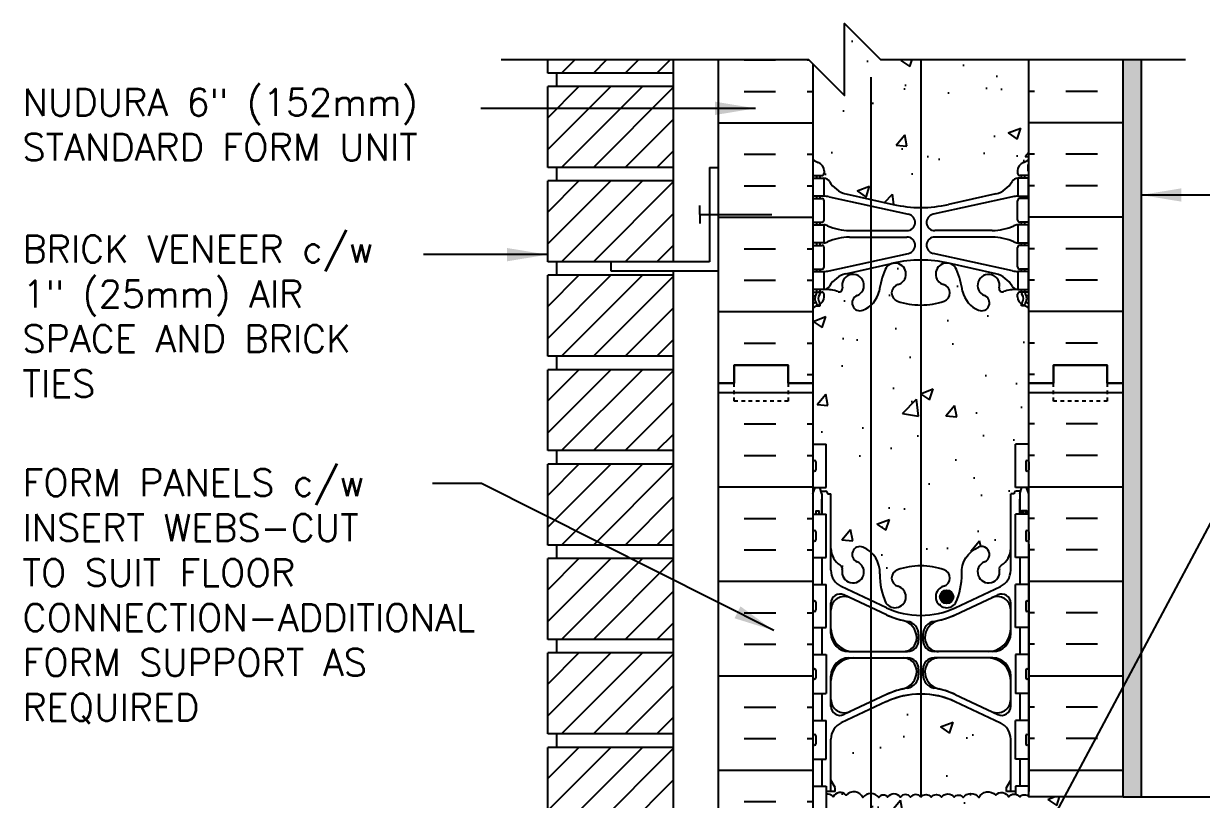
# Model space of a CAD drawing. Header units: inches. Extents: x 93.7 to 143.6, y 88.8 to 167.
# Drawn here: x 93.75 to 126.51, y 145.4 to 166.98 of the extents above; entities that cross this region are included whole.
import ezdxf

# ---------------------------------------------------------------- set-up
doc = ezdxf.new("R2010")
doc.units = ezdxf.units.IN
doc.header["$LTSCALE"] = 0.5
doc.header["$MEASUREMENT"] = 0
doc.linetypes.add('DASHED2', pattern=[0.375, 0.25, -0.125])
for name, color, linetype in [('HATCH', 12, 'Continuous'), ('line25', 2, 'Continuous'), ('LINE3', 3, 'Continuous'), ('LINE50', 5, 'Continuous'), ('LINE9', 9, 'Continuous'), ('TEXT', 4, 'Continuous'), ('Web_Edge', 9, 'Continuous')]:
    doc.layers.add(name, color=color, linetype=linetype)
doc.styles.add('DIM', font='romans.shx', dxfattribs={"width": 0.7})
doc.styles.add('ROMANS', font='romans.shx', dxfattribs={"height": 0.75})
doc.dimstyles.new('ext_12', dxfattribs={"dimscale": 12, "dimtxt": 0.09375, "dimasz": 0.09375, "dimexe": 0.09375, "dimexo": 0.0625, "dimgap": 0.0625, "dimtad": 1, "dimdec": 1, "dimzin": 3, "dimdsep": 46, "dimlunit": 4, "dimtxsty": 'DIM', "dimcen": 0.09, "dimdle": 0.09375, "dimclrt": 4, "dimadec": 0, "dimazin": 0, "dimtfac": 1, "dimtdec": 1, "dimtmove": 2, "dimatfit": 3, "dimfxl": 1, "dimfrac": 2, "dimtolj": 1, "dimtzin": 0, "dimarcsym": 0})

msp = doc.modelspace()

# ---------------------------------------------------------------- hatches: boundary and pattern name
at = {"layer": 'HATCH'}
h = msp.add_hatch(dxfattribs=at)
h.set_pattern_fill('AR-CONC', color=256, scale=0.5)
h.paths.add_polyline_path([(132.77, 145.473), (124.333, 145.473), (121.708, 145.473, 0.490117), (121.457, 145.473, 0.520567), (121.153, 145.473, 0.520567), (120.79, 145.524, 0.520567), (120.323, 145.456, 0.520567), (119.885, 145.452, 0.520567), (119.637, 145.465, 0.520567), (119.283, 145.465, 0.520567), (118.997, 145.465, 0.530128), (118.708, 145.461), (118.708, 145.469, 0.511469), (118.424, 145.465, 0.520567), (118.138, 145.465, 0.520567), (117.785, 145.465, 0.520567), (117.536, 145.452, 0.244698), (117.318, 145.568), (117.318, 141.62, -0.16855), (117.522, 141.473, -0.520567), (117.994, 141.473, -0.520567), (118.457, 141.473, -0.520567), (118.811, 141.473, -0.108934), (118.912, 141.566), (118.912, 142.973), (119.162, 142.973, -0.414214), (119.412, 142.723), (119.412, 141.723, 0.414214), (119.662, 141.473), (119.727, 141.473), (119.727, 142.973), (133.52, 142.973), (133.77, 143.223), (131.77, 143.223), (132.77, 144.223)])
h.paths.add_polyline_path([(142.573, 145.473), (134.135, 145.473), (134.135, 144.723), (133.253, 143.841), (141.941, 143.841), (142.573, 144.473)])
h.paths.add_polyline_path([(141.941, 143.841), (133.253, 143.841), (133.135, 143.723), (135.135, 143.723), (134.385, 142.973), (143.073, 142.973), (143.573, 143.473), (141.573, 143.473)])
h.paths.add_polyline_path([(117.318, 145.568, 0.244698), (117.098, 145.456, 0.520567), (116.631, 145.524, 0.520567), (116.268, 145.473, 0.308775), (116.073, 145.547), (116.073, 144.57), (115.708, 144.57), (115.708, 143.82), (116.073, 143.82), (116.073, 142.62), (115.708, 142.62), (115.708, 141.87), (116.073, 141.87), (116.073, 141.472, -0.522376), (116.473, 141.473, -0.520567), (116.895, 141.473, -0.323622), (117.318, 141.62)])
h.paths.add_polyline_path([(117.318, 141.62, 0.323622), (116.895, 141.473, 0.520567), (116.473, 141.473, 0.522376), (116.073, 141.472), (116.073, 141.213), (116.073, 140.67), (115.708, 140.67), (115.708, 138.975), (115.708, 137.328), (117.318, 137.041)])
h.paths.add_polyline_path([(118.479, 141.434, 0.572242), (117.994, 141.473, 0.520567), (117.522, 141.473, 0.16855), (117.318, 141.62), (117.318, 137.041), (118.479, 136.833)])
h.paths.add_polyline_path([(119.676, 140.973), (118.912, 140.973), (118.912, 141.566, 0.108934), (118.811, 141.473, 0.469208), (118.479, 141.5), (118.479, 136.833), (118.664, 136.8, -0.088233), (119.356, 136.693, -0.246308), (119.51, 136.531, -0.072185), (119.834, 136.247, 0.015033), (119.868, 136.425, -0.172439), (120.138, 136.844), (120.138, 136.954), (119.926, 136.954), (119.398, 136.954), (119.398, 137.181), (119.676, 137.181)])
h.paths.add_polyline_path([(121.708, 138.975), (121.708, 139.473), (121.676, 139.473), (121.676, 140.973), (120.176, 140.973), (120.176, 137.181), (120.455, 137.181), (120.455, 136.953, -0.72044), (120.479, 136.537, 2.182095), (120.89, 136.324, -0.601435), (121.009, 136.429, 0.10046), (121.403, 136.372), (121.508, 136.372), (121.508, 136.442), (121.46, 136.442, -0.414214), (121.398, 136.504), (121.398, 136.572, -0.249069), (121.508, 136.779), (121.508, 136.82), (121.598, 136.82, 0.064398), (121.708, 136.886)])
h.paths.add_polyline_path([(120.138, 133.858), (119.476, 134.003, 0.057795), (118.708, 134.092, 0.057795), (117.94, 134.003), (117.318, 133.867), (117.318, 126.084), (117.94, 125.948, 0.057795), (118.708, 125.859, 0.057795), (119.476, 125.948), (120.138, 126.093)])
h.paths.add_polyline_path([(117.318, 133.867), (116.618, 133.713, 0.196323), (116.169, 133.366, -0.188973), (116.013, 133.272), (115.908, 133.272), (115.908, 133.202), (115.955, 133.202, -0.414214), (116.018, 133.139), (116.018, 133.072, -0.317837), (115.851, 132.836, 0.082415), (115.708, 132.757), (115.708, 127.194, 0.082415), (115.851, 127.115, -0.317837), (116.018, 126.879), (116.018, 126.812, -0.414214), (115.955, 126.749), (115.908, 126.749), (115.908, 126.679), (116.013, 126.679, -0.188973), (116.169, 126.584, 0.196323), (116.618, 126.238), (117.318, 126.084)])
h.paths.add_polyline_path([(121.708, 132.757, 0.082415), (121.564, 132.836, -0.317837), (121.398, 133.072), (121.398, 133.139, -0.414214), (121.46, 133.202), (121.508, 133.202), (121.508, 133.272), (121.403, 133.272, -0.188973), (121.247, 133.366, 0.196323), (120.798, 133.713), (120.138, 133.858), (120.138, 126.093), (120.798, 126.238, 0.196323), (121.247, 126.584, -0.188973), (121.403, 126.679), (121.508, 126.679), (121.508, 126.749), (121.46, 126.749, -0.414214), (121.398, 126.812), (121.398, 126.879, -0.317837), (121.564, 127.115, 0.082415), (121.708, 127.194)])
h.paths.add_polyline_path([(121.708, 120.975), (121.708, 123.064, 0.064398), (121.598, 123.13), (121.508, 123.13), (121.508, 123.172, -0.249069), (121.398, 123.379), (121.398, 123.447, -0.414214), (121.46, 123.509), (121.508, 123.509), (121.508, 123.579), (121.403, 123.579, 0.10046), (121.009, 123.522, -0.601435), (120.89, 123.627, 2.182095), (120.479, 123.414, -1), (120.316, 123.005, -0.069032), (120.138, 123.107), (120.138, 118.844, -0.069032), (120.316, 118.945, -1), (120.479, 118.537, 2.182095), (120.89, 118.324, -0.601435), (121.009, 118.429, 0.10046), (121.403, 118.372), (121.508, 118.372), (121.508, 118.442), (121.46, 118.442, -0.414214), (121.398, 118.504), (121.398, 118.572, -0.249069), (121.508, 118.779), (121.508, 118.82), (121.598, 118.82, 0.064398), (121.708, 118.886)])
h.paths.add_polyline_path([(120.78, 118.254, -1), (120.405, 118.254, -1)], flags=16)
h.paths.add_polyline_path([(120.138, 123.107, -0.172439), (119.868, 123.526, 0.053157), (119.702, 124.14, 0.223253), (119.501, 124.305), (119.482, 124.31, 0.955472), (119.344, 123.716, -0.735593), (119.356, 123.258, -0.082755), (118.708, 123.15, -0.082755), (118.059, 123.258, -0.735593), (118.072, 123.716, 0.955472), (117.934, 124.31), (117.914, 124.305, 0.223253), (117.714, 124.14, 0.053157), (117.548, 123.526, -0.24438), (117.099, 123.005, -1), (116.936, 123.414, 2.182095), (116.526, 123.627, -0.601435), (116.406, 123.522, 0.10046), (116.013, 123.579), (115.908, 123.579), (115.908, 123.509), (115.955, 123.509, -0.414214), (116.018, 123.447), (116.018, 123.379, -0.249069), (115.908, 123.172), (115.908, 123.13), (115.818, 123.13, 0.064398), (115.708, 123.064), (115.708, 120.975), (115.708, 118.886, 0.064398), (115.818, 118.82), (115.908, 118.82), (115.908, 118.779, -0.249069), (116.018, 118.572), (116.018, 118.504, -0.414214), (115.955, 118.442), (115.908, 118.442), (115.908, 118.372), (116.013, 118.372, 0.10046), (116.406, 118.429, -0.601435), (116.526, 118.324, 2.182095), (116.936, 118.537, -1), (117.099, 118.945, -0.24438), (117.548, 118.425, 0.053157), (117.714, 117.81, 0.223253), (117.914, 117.646), (117.934, 117.641, 0.955472), (118.072, 118.235, -0.735593), (118.059, 118.693, -0.082755), (118.708, 118.801, -0.082755), (119.356, 118.693, -0.735593), (119.344, 118.235, 0.955472), (119.482, 117.641), (119.501, 117.646, 0.223253), (119.702, 117.81, 0.053157), (119.868, 118.425, -0.172439), (120.138, 118.844)])
h.paths.add_polyline_path([(120.138, 115.858), (119.476, 116.003, 0.057795), (118.708, 116.092, 0.057795), (117.94, 116.003), (116.618, 115.713, 0.196323), (116.169, 115.366, -0.188973), (116.013, 115.272), (115.908, 115.272), (115.908, 115.202), (115.955, 115.202, -0.414214), (116.018, 115.139), (116.018, 115.072, -0.317837), (115.851, 114.836, 0.082415), (115.708, 114.757), (115.708, 112.61), (117.708, 112.61), (118.708, 111.61), (118.708, 113.61), (119.708, 112.61), (120.138, 112.61)])
h.paths.add_polyline_path([(121.708, 114.757, 0.082415), (121.564, 114.836, -0.317837), (121.398, 115.072), (121.398, 115.139, -0.414214), (121.46, 115.202), (121.508, 115.202), (121.508, 115.272), (121.403, 115.272, -0.188973), (121.247, 115.366, 0.196323), (120.798, 115.713), (120.138, 115.858), (120.138, 112.61), (121.708, 112.61)])
h.paths.add_polyline_path([(121.208, 147.079, 0.291097), (120.92, 147.532), (119.661, 148.121, 0.093369), (118.855, 148.328, 0.016332), (118.708, 148.333), (118.708, 145.461, -0.530128), (118.997, 145.465, -0.520567), (119.283, 145.465, -0.520567), (119.637, 145.465, -0.520567), (119.885, 145.452, -0.520567), (120.323, 145.456, -0.520567), (120.79, 145.524, -0.520567), (121.153, 145.473, -0.299878), (121.343, 145.548), (121.343, 145.626), (121.088, 145.626), (121.088, 145.738), (121.208, 145.938)])
h.paths.add_polyline_path([(118.708, 148.333, 0.109869), (117.754, 148.121), (117.318, 147.917), (117.318, 145.568, -0.244698), (117.536, 145.452, -0.520567), (117.785, 145.465, -0.520567), (118.138, 145.465, -0.520567), (118.424, 145.465, -0.511469), (118.708, 145.469)])
h.paths.add_polyline_path([(117.318, 147.917), (116.496, 147.532, 0.291097), (116.208, 147.079), (116.208, 145.938), (116.328, 145.738), (116.328, 145.626), (116.073, 145.626), (116.073, 145.547, -0.308775), (116.268, 145.473, -0.520567), (116.631, 145.524, -0.520567), (117.098, 145.456, -0.244698), (117.318, 145.568)])
h.paths.add_polyline_path([(117.318, 159.141, -0.087055), (117.099, 159.005, -1), (116.936, 159.414, 2.182095), (116.526, 159.627, -0.601435), (116.406, 159.522, 0.10046), (116.013, 159.579), (115.908, 159.579), (115.908, 159.509), (115.955, 159.509, -0.414214), (116.018, 159.447), (116.018, 159.379, -0.249069), (115.908, 159.172), (115.908, 159.13), (115.818, 159.13, 0.064398), (115.708, 159.064), (115.708, 156.975), (115.708, 155.28), (116.073, 155.28), (116.073, 154.08), (115.898, 154.08), (115.932, 153.977), (116.058, 153.977, -0.414214), (116.108, 153.927), (116.108, 153.897), (116.208, 153.897), (116.208, 152.382, 0.258958), (116.467, 151.915, -0.31131), (116.523, 151.785, 2.127293), (116.936, 152.009, -1), (117.099, 152.418, -0.087055), (117.318, 152.282)])
h.paths.add_polyline_path([(118.708, 165.975), (117.583, 165.975), (116.583, 166.975), (116.583, 164.975), (115.708, 165.85), (115.708, 163.194, 0.082415), (115.851, 163.115, -0.317837), (116.018, 162.879), (116.018, 162.812, -0.414214), (115.955, 162.749), (115.908, 162.749), (115.908, 162.679), (116.013, 162.679, -0.188973), (116.169, 162.584, 0.196323), (116.618, 162.238), (117.94, 161.948, 0.057795), (118.708, 161.859)])
h.paths.add_polyline_path([(118.708, 159.15, -0.082755), (118.059, 159.258, -0.735593), (118.072, 159.716, 0.955472), (117.934, 160.31), (117.914, 160.305, 0.223253), (117.714, 160.14, 0.053157), (117.548, 159.526, -0.154047), (117.318, 159.141), (117.318, 152.282, -0.23169), (117.566, 151.676, 0.10488), (117.738, 150.864, 1.422913), (118.072, 151.331, -0.735593), (118.059, 151.789, -0.082755), (118.708, 151.897)])
h.paths.add_polyline_path([(121.208, 153.897), (121.308, 153.897), (121.308, 153.927, -0.414214), (121.358, 153.977), (121.484, 153.977), (121.518, 154.08), (121.343, 154.08), (121.343, 155.28), (121.708, 155.28), (121.708, 156.975), (121.708, 159.064, 0.064398), (121.598, 159.13), (121.508, 159.13), (121.508, 159.172, -0.249069), (121.398, 159.379), (121.398, 159.447, -0.414214), (121.46, 159.509), (121.508, 159.509), (121.508, 159.579), (121.403, 159.579, 0.10046), (121.009, 159.522, -0.601435), (120.89, 159.627, 2.182095), (120.479, 159.414, -1), (120.316, 159.005, -0.24438), (119.868, 159.526, 0.053157), (119.702, 160.14, 0.223253), (119.501, 160.305), (119.482, 160.31, 0.955472), (119.344, 159.716, -0.735593), (119.356, 159.258, -0.082755), (118.708, 159.15), (118.708, 151.897, -0.082755), (119.356, 151.789, -0.735593), (119.344, 151.331, 1.422913), (119.677, 150.864, 0.10488), (119.849, 151.676, -0.325306), (120.316, 152.418, -1), (120.479, 152.009, 2.127293), (120.892, 151.785, -0.31131), (120.949, 151.915, 0.258958), (121.208, 152.382)])
h.paths.add_polyline_path([(119.614, 151.037, -1), (119.239, 151.037, -1)], flags=16)
h.paths.add_polyline_path([(121.708, 165.975), (118.708, 165.975), (118.708, 161.859, 0.057795), (119.476, 161.948), (120.798, 162.238, 0.196323), (121.247, 162.584, -0.188973), (121.403, 162.679), (121.508, 162.679), (121.508, 162.749), (121.46, 162.749, -0.414214), (121.398, 162.812), (121.398, 162.879, -0.317837), (121.564, 163.115, 0.082415), (121.708, 163.194)])
h.paths.add_polyline_path([(115.708, 137.328), (111.443, 138.09, 0.089965), (111.083, 138.112), (111.083, 137.475, -1), (110.583, 137.475), (110.583, 138.975), (109.283, 138.975), (109.283, 137.225, 0.079579), (110.283, 133.975), (115.458, 124.6), (115.458, 124.225), (115.708, 124.225), (115.708, 126.887, -0.268005), (115.718, 126.869), (115.718, 127.055), (115.718, 127.055, 0.267556), (115.708, 127.073), (115.708, 132.913, -0.268005), (115.718, 132.895), (115.718, 133.082), (115.718, 133.082, 0.267096), (115.708, 133.099)])
h.paths.add_polyline_path([(115.708, 138.975), (115.02, 138.975), (115.02, 138.475), (113.52, 138.475), (113.52, 138.975), (113.083, 138.975), (111.083, 138.975), (111.083, 138.112, -0.089965), (111.443, 138.09), (115.708, 137.328)], flags=17)
h = msp.add_hatch(dxfattribs=at)
h.set_pattern_fill('ANSI31', color=256, scale=5, style=0)
h.set_pattern_definition([(45, (44.6004, -32.8689), (-0.4419417, 0.4419417), [])])
h.paths.add_polyline_path([(111.833, 165.975), (108.333, 165.975), (108.333, 165.6), (111.833, 165.6)])
h = msp.add_hatch(dxfattribs=at)
h.set_pattern_fill('AR-SAND', color=256, scale=0.25, style=0)
h.set_pattern_definition([(37.5, (0, -0.1249), (-0.01574834, 0.48170594), [0, -0.38, 0, -0.425, 0, -0.40625]), (7.5, (0, -0.1249), (0.4424442, 0.7055365), [0, -0.205, 0, -0.3425, 0, -0.13125]), (327.5, (-0.3075, -0.1249), (0.7785355, 0.0014148), [0, -0.125, 0, -0.45, 0, -0.5875]), (317.5, (-0.3075, -0.1249), (0.7515317, 0.2194189), [0, -0.0625, 0, -0.295, 0, -0.3375])])
h.paths.add_polyline_path([(124.833, 165.975), (124.333, 165.975), (124.333, 156.975), (124.333, 145.473), (124.833, 145.473)])
h = msp.add_hatch(dxfattribs=at)
h.set_pattern_fill('ANSI31', color=256, scale=5, style=0)
h.set_pattern_definition([(45, (44.6004, -35.4939), (-0.4419417, 0.4419417), [])])
h.paths.add_polyline_path([(111.833, 165.225), (108.333, 165.225), (108.333, 162.975), (111.833, 162.975)])
h = msp.add_hatch(dxfattribs=at)
h.set_pattern_fill('ANSI31', color=256, scale=5, style=0)
h.set_pattern_definition([(45, (44.6004, -38.1189), (-0.4419417, 0.4419417), [])])
h.paths.add_polyline_path([(111.833, 162.6), (108.333, 162.6), (108.333, 160.35), (111.833, 160.35)])
h = msp.add_hatch(dxfattribs=at)
h.set_pattern_fill('ANSI31', color=256, scale=5, style=0)
h.set_pattern_definition([(45, (44.6004, -40.7439), (-0.4419417, 0.4419417), [])])
h.paths.add_polyline_path([(111.833, 159.975), (108.333, 159.975), (108.333, 157.725), (111.833, 157.725)])
h = msp.add_hatch(dxfattribs=at)
h.set_pattern_fill('ANSI31', color=256, scale=5, style=0)
h.set_pattern_definition([(45, (44.6004, -43.3689), (-0.4419417, 0.4419417), [])])
h.paths.add_polyline_path([(111.833, 157.35), (108.333, 157.35), (108.333, 155.1), (111.833, 155.1)])
h = msp.add_hatch(dxfattribs=at)
h.set_pattern_fill('INSUL', color=256, scale=7, style=0)
h.set_pattern_definition([(0, (-2810.4538, -258.0341), (0, 2.625), []), (0, (-2810.4538, -257.1591), (0, 2.625), [0.875, -0.875]), (0, (-2810.4538, -256.2841), (0, 2.625), [0.875, -0.875])])
h.paths.add_polyline_path([(113.083, 138.975), (113.52, 138.975), (113.52, 139.475), (115.02, 139.475), (115.02, 138.975), (115.708, 138.975), (115.708, 156.975), (115.02, 156.975), (115.02, 157.475), (113.52, 157.475), (113.52, 156.975), (113.083, 156.975)])
h = msp.add_hatch(dxfattribs=at)
h.set_pattern_fill('INSUL', color=256, scale=7, style=0)
h.set_pattern_definition([(180, (3047.8693, -258.0341), (0, 2.625), []), (180, (3047.8693, -257.1591), (0, 2.625), [0.875, -0.875]), (180, (3047.8693, -256.2841), (0, 2.625), [0.875, -0.875])])
h.paths.add_polyline_path([(121.708, 145.473), (124.333, 145.473), (124.333, 156.975), (123.895, 156.975), (123.895, 157.475), (122.395, 157.475), (122.395, 156.975), (121.708, 156.975)])
h = msp.add_hatch(dxfattribs=at)
h.set_pattern_fill('ANSI31', color=256, scale=5, style=0)
h.set_pattern_definition([(45, (44.6004, -45.9939), (-0.4419417, 0.4419417), [])])
h.paths.add_polyline_path([(111.833, 154.725), (108.333, 154.725), (108.333, 152.475), (111.833, 152.475)])
h = msp.add_hatch(dxfattribs=at)
h.set_pattern_fill('ANSI31', color=256, scale=5, style=0)
h.set_pattern_definition([(45, (44.6004, -48.6189), (-0.4419417, 0.4419417), [])])
h.paths.add_polyline_path([(111.833, 152.1), (108.333, 152.1), (108.333, 149.85), (111.833, 149.85)])
h = msp.add_hatch(dxfattribs=at)
h.set_pattern_fill('ANSI31', color=256, scale=5, style=0)
h.set_pattern_definition([(45, (44.6004, -51.2439), (-0.4419417, 0.4419417), [])])
h.paths.add_polyline_path([(111.833, 149.475), (108.333, 149.475), (108.333, 147.225), (111.833, 147.225)])
h = msp.add_hatch(dxfattribs=at)
h.set_pattern_fill('ANSI31', color=256, scale=5, style=0)
h.set_pattern_definition([(45, (44.6004, -53.8689), (-0.4419417, 0.4419417), [])])
h.paths.add_polyline_path([(111.833, 146.85), (108.333, 146.85), (108.333, 144.6), (111.833, 144.6)])
at = {"layer": 'LINE3'}
msp.add_hatch(color=256, dxfattribs=at).paths.add_polyline_path([(119.614, 151.037, 1), (119.239, 151.037, 1)])

# ---------------------------------------------------------------- linework, layer by layer
at = {"layer": 'HATCH'}
for p, q in [((113.796, 165.966), (114.671, 165.966)), ((115.546, 165.966), (115.592, 165.966)), ((121.869, 165.966), (121.708, 165.966)), ((123.619, 165.966), (122.744, 165.966)), ((113.796, 165.091), (114.671, 165.091)), ((115.546, 165.091), (115.708, 165.091)), ((121.869, 165.091), (121.708, 165.091)), ((123.619, 165.091), (122.744, 165.091)), ((113.083, 164.216), (115.708, 164.216)), ((124.333, 164.216), (121.708, 164.216)), ((113.796, 163.341), (114.671, 163.341)), ((115.546, 163.341), (115.708, 163.341)), ((121.869, 163.341), (121.708, 163.341)), ((123.619, 163.341), (122.744, 163.341)), ((113.796, 162.466), (114.671, 162.466)), ((115.546, 162.466), (115.708, 162.466)), ((121.869, 162.466), (121.708, 162.466)), ((123.619, 162.466), (122.744, 162.466)), ((113.083, 161.591), (115.708, 161.591)), ((124.333, 161.591), (121.708, 161.591)), ((113.796, 160.716), (114.671, 160.716)), ((115.546, 160.716), (115.708, 160.716)), ((121.869, 160.716), (121.708, 160.716)), ((123.619, 160.716), (122.744, 160.716)), ((113.796, 159.841), (114.671, 159.841)), ((115.546, 159.841), (115.708, 159.841)), ((121.869, 159.841), (121.708, 159.841)), ((123.619, 159.841), (122.744, 159.841)), ((113.083, 158.966), (115.708, 158.966)), ((124.333, 158.966), (121.708, 158.966)), ((113.796, 158.091), (114.671, 158.091)), ((115.546, 158.091), (115.708, 158.091)), ((121.869, 158.091), (121.708, 158.091)), ((123.619, 158.091), (122.744, 158.091)), ((115.546, 157.216), (115.708, 157.216)), ((121.869, 157.216), (121.708, 157.216))]:
    msp.add_line(p, q, dxfattribs=at)
for points in [[(118.711, 145.465, 0.520567), (118.424, 145.465, 0.520567), (118.138, 145.465, 0.520567), (117.785, 145.465, 0.520567), (117.536, 145.452, 0.520567), (117.098, 145.456, 0.520567), (116.631, 145.524, 0.520567), (116.268, 145.473, 0.308775), (116.073, 145.547, 0.308775)], [(118.711, 145.465, -0.520567), (118.997, 145.465, -0.520567), (119.283, 145.465, -0.520567), (119.637, 145.465, -0.520567), (119.885, 145.452, -0.520567), (120.323, 145.456, -0.520567), (120.79, 145.524, -0.520567), (121.153, 145.473, -0.520567), (121.457, 145.473, -0.490117), (121.708, 145.473)]]:
    msp.add_lwpolyline(points, format="xyb", dxfattribs=at)
at = {"layer": 'line25'}
for p, q in [((108.333, 165.6), (108.333, 165.975)), ((111.833, 160.35), (111.833, 165.975)), ((115.708, 165.85), (115.708, 156.975)), ((121.708, 156.975), (121.708, 165.975)), ((111.833, 165.6), (108.333, 165.6)), ((108.583, 165.225), (108.583, 165.6)), ((108.333, 162.975), (108.333, 165.225)), ((111.833, 165.225), (108.333, 165.225)), ((111.833, 162.975), (108.333, 162.975)), ((108.583, 162.6), (108.583, 162.975)), ((108.333, 160.35), (108.333, 162.6)), ((111.833, 162.6), (108.333, 162.6)), ((111.833, 160.35), (108.333, 160.35)), ((108.583, 159.975), (108.583, 160.35)), ((108.333, 157.725), (108.333, 159.975)), ((111.833, 159.975), (108.333, 159.975)), ((111.833, 138.975), (111.833, 160.1)), ((111.833, 157.725), (108.333, 157.725)), ((108.583, 157.35), (108.583, 157.725)), ((108.333, 155.1), (108.333, 157.35)), ((111.833, 157.35), (108.333, 157.35)), ((115.708, 156.975), (115.708, 138.975)), ((121.708, 145.473), (121.708, 156.975)), ((115.708, 155.28), (116.073, 155.28)), ((116.073, 154.08), (116.073, 155.28)), ((121.708, 155.28), (121.343, 155.28)), ((121.343, 154.08), (121.343, 155.28)), ((111.833, 155.1), (108.333, 155.1)), ((108.583, 154.725), (108.583, 155.1)), ((108.333, 152.475), (108.333, 154.725)), ((111.833, 154.725), (108.333, 154.725)), ((115.708, 154.08), (116.073, 154.08)), ((121.708, 154.08), (121.343, 154.08)), ((115.708, 153.33), (116.073, 153.33)), ((116.073, 152.13), (116.073, 153.33)), ((121.343, 152.13), (121.343, 153.33)), ((121.708, 153.33), (121.343, 153.33)), ((111.833, 152.475), (108.333, 152.475)), ((108.583, 152.1), (108.583, 152.475)), ((108.333, 149.85), (108.333, 152.1)), ((111.833, 152.1), (108.333, 152.1)), ((115.708, 152.13), (116.073, 152.13)), ((121.708, 152.13), (121.343, 152.13)), ((115.708, 151.38), (116.073, 151.38)), ((116.073, 150.18), (116.073, 151.38)), ((121.708, 151.38), (121.343, 151.38)), ((121.343, 150.18), (121.343, 151.38)), ((115.708, 150.18), (116.073, 150.18)), ((121.708, 150.18), (121.343, 150.18)), ((111.833, 149.85), (108.333, 149.85)), ((108.583, 149.475), (108.583, 149.85)), ((108.333, 147.225), (108.333, 149.475)), ((111.833, 149.475), (108.333, 149.475)), ((115.708, 149.43), (116.073, 149.43)), ((116.073, 149.43), (116.073, 148.35)), ((121.708, 149.43), (121.343, 149.43)), ((121.343, 149.43), (121.343, 148.35)), ((115.708, 148.35), (116.073, 148.35)), ((121.708, 148.35), (121.343, 148.35)), ((115.708, 147.6), (116.073, 147.6)), ((116.073, 146.52), (116.073, 147.6)), ((121.708, 147.6), (121.343, 147.6)), ((121.343, 146.52), (121.343, 147.6)), ((111.833, 147.225), (108.333, 147.225)), ((108.583, 146.85), (108.583, 147.225)), ((108.333, 144.6), (108.333, 146.85)), ((111.833, 146.85), (108.333, 146.85)), ((115.708, 146.975), (115.708, 143.436)), ((115.708, 146.52), (116.073, 146.52)), ((121.708, 146.52), (121.343, 146.52)), ((115.708, 145.77), (116.073, 145.77)), ((116.073, 145.77), (116.073, 144.57)), ((121.708, 145.77), (121.343, 145.77)), ((121.343, 145.77), (121.343, 145.548)), ((124.333, 145.473), (121.708, 145.473)), ((124.333, 145.473), (132.77, 145.473))]:
    msp.add_line(p, q, dxfattribs=at)
at = {"layer": 'LINE3'}
for p, q in [((118.708, 165.975), (118.708, 145.469)), ((117.318, 165.482), (117.318, 119.068))]:
    msp.add_line(p, q, dxfattribs=at)
msp.add_circle((119.426, 151.037), 0.188, dxfattribs=at)
at = {"layer": 'LINE50'}
for p, q in [((113.083, 156.975), (113.083, 165.975)), ((124.333, 156.975), (124.333, 165.975)), ((113.083, 138.975), (113.083, 156.975)), ((124.333, 145.473), (124.333, 156.975))]:
    msp.add_line(p, q, dxfattribs=at)
for points in [[(113.083, 156.975), (113.52, 156.975), (113.52, 157.475), (115.02, 157.475), (115.02, 156.975), (115.708, 156.975)], [(115.708, 156.975), (115.02, 156.975), (115.02, 157.475), (113.52, 157.475), (113.52, 156.975), (113.083, 156.975)], [(124.333, 156.975), (123.895, 156.975), (123.895, 157.475), (122.395, 157.475), (122.395, 156.975), (121.708, 156.975)], [(121.708, 156.975), (122.395, 156.975), (122.395, 157.475), (123.895, 157.475), (123.895, 156.975), (124.333, 156.975)]]:
    msp.add_lwpolyline(points, dxfattribs=at)
at = {"layer": 'LINE9'}
for p, q in [((124.833, 165.975), (124.833, 145.473)), ((112.833, 162.975), (112.833, 160.35)), ((112.833, 162.975), (113.083, 162.975)), ((112.561, 161.663), (112.561, 161.913)), ((112.561, 161.663), (114.561, 161.663)), ((112.561, 161.663), (112.561, 161.413)), ((112.833, 160.35), (110.083, 160.35)), ((110.083, 160.35), (110.083, 160.1)), ((110.083, 160.1), (113.083, 160.1)), ((115.708, 154.79), (115.708, 154.57)), ((115.708, 154.735), (115.708, 154.735)), ((115.708, 154.625), (115.708, 154.625)), ((115.748, 154.83), (115.748, 154.83)), ((115.788, 154.79), (115.788, 154.57)), ((121.628, 154.79), (121.628, 154.57)), ((121.668, 154.83), (121.668, 154.83)), ((121.708, 154.79), (121.708, 154.57)), ((121.708, 154.735), (121.708, 154.735)), ((121.708, 154.625), (121.708, 154.625)), ((115.748, 154.53), (115.748, 154.53)), ((121.668, 154.53), (121.668, 154.53)), ((115.708, 153.897), (115.768, 154.08)), ((115.958, 153.897), (115.898, 154.08)), ((115.932, 153.977), (116.058, 153.977)), ((121.484, 153.977), (121.358, 153.977)), ((121.458, 153.897), (121.518, 154.08)), ((121.708, 153.897), (121.648, 154.08)), ((115.958, 153.897), (115.958, 153.33)), ((116.108, 153.927), (116.108, 153.897)), ((116.108, 153.927), (116.108, 153.927)), ((116.108, 153.897), (116.208, 153.897)), ((116.208, 151.775), (116.208, 153.897)), ((121.308, 153.897), (121.208, 153.897)), ((121.208, 151.775), (121.208, 153.897)), ((121.308, 153.927), (121.308, 153.897)), ((121.308, 153.927), (121.308, 153.927)), ((121.458, 153.897), (121.458, 153.33)), ((115.708, 152.84), (115.708, 152.62)), ((115.708, 152.785), (115.708, 152.785)), ((115.708, 152.675), (115.708, 152.675)), ((115.748, 152.88), (115.748, 152.88)), ((115.788, 152.84), (115.788, 152.62)), ((121.628, 152.84), (121.628, 152.62)), ((121.668, 152.88), (121.668, 152.88)), ((121.708, 152.84), (121.708, 152.62)), ((121.708, 152.785), (121.708, 152.785)), ((121.708, 152.675), (121.708, 152.675)), ((115.748, 152.58), (115.748, 152.58)), ((121.668, 152.58), (121.668, 152.58)), ((115.958, 152.13), (115.958, 151.38)), ((121.458, 152.13), (121.458, 151.38)), ((117.754, 150.733), (116.496, 151.322)), ((117.754, 150.733), (116.496, 151.322)), ((117.754, 150.535), (116.564, 151.092)), ((117.754, 150.535), (116.564, 151.092)), ((119.661, 150.733), (120.92, 151.322)), ((119.661, 150.733), (120.92, 151.322)), ((119.661, 150.535), (120.852, 151.092)), ((119.661, 150.535), (120.852, 151.092)), ((115.708, 150.89), (115.708, 150.67)), ((115.708, 150.835), (115.708, 150.835)), ((115.708, 150.725), (115.708, 150.725)), ((115.748, 150.93), (115.748, 150.93)), ((115.788, 150.89), (115.788, 150.67)), ((116.208, 150.017), (116.208, 150.865)), ((121.208, 150.017), (121.208, 150.865)), ((121.628, 150.89), (121.628, 150.67)), ((121.668, 150.93), (121.668, 150.93)), ((121.708, 150.89), (121.708, 150.67)), ((121.708, 150.835), (121.708, 150.835)), ((121.708, 150.725), (121.708, 150.725)), ((115.748, 150.63), (115.748, 150.63)), ((121.668, 150.63), (121.668, 150.63)), ((115.958, 150.18), (115.958, 149.43)), ((121.458, 150.18), (121.458, 149.43)), ((118.593, 149.892), (118.593, 149.892)), ((118.648, 149.984), (118.648, 149.83)), ((118.768, 149.984), (118.768, 149.83)), ((118.823, 149.892), (118.823, 149.892)), ((116.708, 149.517), (118.335, 149.517)), ((116.708, 149.517), (118.218, 149.517)), ((120.708, 149.517), (119.08, 149.517)), ((120.708, 149.517), (119.198, 149.517)), ((116.708, 149.337), (118.335, 149.337)), ((116.708, 149.337), (118.218, 149.337)), ((120.708, 149.337), (119.08, 149.337)), ((120.708, 149.337), (119.198, 149.337)), ((115.708, 149), (115.708, 148.78)), ((115.708, 148.945), (115.708, 148.945)), ((115.708, 148.835), (115.708, 148.835)), ((115.748, 149.04), (115.748, 149.04)), ((115.748, 148.74), (115.748, 148.74)), ((115.788, 149), (115.788, 148.78)), ((116.208, 147.989), (116.208, 148.837)), ((118.648, 149.025), (118.648, 148.87)), ((118.768, 149.025), (118.768, 148.87)), ((121.208, 147.989), (121.208, 148.837)), ((121.628, 149), (121.628, 148.78)), ((121.668, 149.04), (121.668, 149.04)), ((121.668, 148.74), (121.668, 148.74)), ((121.708, 149), (121.708, 148.78)), ((121.708, 148.945), (121.708, 148.945)), ((121.708, 148.835), (121.708, 148.835)), ((121.708, 148.321), (121.708, 148.541)), ((115.958, 148.35), (115.958, 147.6)), ((117.754, 148.121), (116.496, 147.532)), ((117.754, 148.121), (116.496, 147.532)), ((117.754, 148.319), (116.564, 147.762)), ((117.754, 148.319), (116.564, 147.762)), ((119.661, 148.319), (120.852, 147.762)), ((119.661, 148.319), (120.852, 147.762)), ((119.661, 148.121), (120.92, 147.532)), ((119.661, 148.121), (120.92, 147.532)), ((121.458, 148.35), (121.458, 147.6)), ((115.708, 147.17), (115.708, 146.95)), ((115.708, 147.115), (115.708, 147.115)), ((115.748, 147.21), (115.748, 147.21)), ((115.788, 147.17), (115.788, 146.95)), ((121.628, 147.17), (121.628, 146.95)), ((121.668, 147.21), (121.668, 147.21)), ((121.708, 147.17), (121.708, 146.95)), ((121.708, 147.115), (121.708, 147.115)), ((115.708, 147.005), (115.708, 147.005)), ((115.748, 146.91), (115.748, 146.91)), ((116.208, 145.626), (116.208, 147.079)), ((121.208, 145.626), (121.208, 147.079)), ((121.668, 146.91), (121.668, 146.91)), ((121.708, 147.005), (121.708, 147.005)), ((115.958, 146.52), (115.958, 145.77)), ((121.458, 146.52), (121.458, 145.77)), ((116.328, 145.738), (116.208, 145.938)), ((121.088, 145.738), (121.208, 145.938)), ((116.328, 145.626), (116.073, 145.626)), ((116.328, 145.626), (116.328, 145.738)), ((121.088, 145.626), (121.088, 145.738)), ((121.343, 145.626), (121.088, 145.626))]:
    msp.add_line(p, q, dxfattribs=at)
for points in [[(107.034, 165.975), (115.583, 165.975), (116.583, 164.975), (116.583, 166.975), (117.583, 165.975), (126.069, 165.975)], [(115.958, 153.33), (115.958, 153.747)], [(121.458, 153.33), (121.458, 153.747)], [(121.708, 152.497), (121.708, 153.897)], [(115.798, 153.33), (115.798, 153.427), (115.868, 153.427), (115.868, 153.33)], [(121.658, 153.33), (121.658, 153.427), (121.508, 153.427), (121.508, 153.33)], [(121.618, 153.33), (121.618, 153.427), (121.548, 153.427), (121.548, 153.33)], [(121.708, 152.497), (121.708, 145.626)]]:
    msp.add_lwpolyline(points, dxfattribs=at)
at = {"layer": 'LINE9', "linetype": 'DASHED2', "ltscale": 0.15}
for points in [[(115.02, 156.975), (115.02, 156.975), (115.02, 156.475), (113.52, 156.475), (113.52, 156.975), (113.52, 156.975)], [(123.895, 156.975), (123.895, 156.975), (123.895, 156.475), (122.395, 156.475), (122.395, 156.975), (122.395, 156.975)]]:
    msp.add_lwpolyline(points, dxfattribs=at)
at = {"layer": 'LINE9'}
for points in [[(117.566, 151.676, 0.325312), (117.099, 152.418)], [(119.849, 151.676, -0.325312), (120.316, 152.418)]]:
    msp.add_lwpolyline(points, format="xyb", dxfattribs=at)
for centre, radius, start, end in [((115.748, 154.79), 0.04, 90, 180), ((115.748, 154.79), 0.04, 0, 90), ((121.668, 154.79), 0.04, 90, 180), ((121.668, 154.79), 0.04, 360, 90), ((115.748, 154.57), 0.04, 180, 270), ((115.748, 154.57), 0.04, 270, 0), ((121.668, 154.57), 0.04, 180, 270), ((121.668, 154.57), 0.04, 270, 0), ((116.058, 153.927), 0.05, 0, 90), ((121.358, 153.927), 0.05, 90, 180), ((115.748, 152.84), 0.04, 90, 180), ((115.748, 152.84), 0.04, 0, 90), ((121.668, 152.84), 0.04, 90, 180), ((121.668, 152.84), 0.04, 360, 90), ((115.748, 152.62), 0.04, 180, 270), ((115.748, 152.62), 0.04, 270, 0), ((116.758, 152.382), 0.55, 180, 238.0732), ((117.018, 152.214), 0.22, 68.1963, 248.1963), ((120.398, 152.214), 0.22, 291.8037, 111.8037), ((120.658, 152.382), 0.55, 301.9268, 0), ((121.668, 152.62), 0.04, 180, 270), ((121.668, 152.62), 0.04, 270, 0), ((116.823, 151.726), 0.305, 168.9056, 68.1963), ((120.593, 151.726), 0.305, 111.8037, 11.0944), ((116.708, 151.775), 0.5, 180, 244.9204), ((116.401, 151.809), 0.125, 348.9056, 58.0732), ((119.566, 151.676), 2, 180.0146, 203.9638), ((118.137, 151.562), 0.24, 108.923, 254.2747), ((118.708, 149.897), 2, 90, 108.923), ((118.708, 149.897), 2, 71.077, 90), ((119.278, 151.562), 0.24, 285.7253, 71.077), ((117.849, 151.676), 2, 336.0362, 359.9854), ((121.015, 151.809), 0.125, 121.9268, 191.0944), ((120.708, 151.775), 0.5, 295.0796, 0), ((116.458, 150.865), 0.25, 64.9204, 180), ((116.583, 150.669), 0.375, 64.9204, 180), ((116.583, 150.669), 0.375, 64.9204, 180), ((117.989, 151.037), 0.305, 214.6703, 74.2747), ((119.426, 151.037), 0.305, 105.7253, 325.3297), ((120.833, 150.669), 0.375, 0, 115.0796), ((120.833, 150.669), 0.375, 0, 115.0796), ((120.958, 150.865), 0.25, 0, 115.0796), ((115.748, 150.89), 0.04, 90, 180), ((115.748, 150.89), 0.04, 0, 90), ((118.708, 152.771), 2.25, 244.9204, 270), ((118.708, 152.771), 2.25, 270, 295.0796), ((121.668, 150.89), 0.04, 90, 180), ((121.668, 150.89), 0.04, 360, 90), ((115.748, 150.67), 0.04, 180, 270), ((115.748, 150.67), 0.04, 270, 0), ((118.708, 152.573), 2.25, 244.9204, 260.4613), ((118.708, 152.573), 2.25, 244.9204, 256.7462), ((118.093, 149.892), 0.5, 0, 77.0773), ((119.323, 149.892), 0.5, 102.9227, 180), ((118.708, 152.573), 2.25, 279.5387, 295.0796), ((118.708, 152.573), 2.25, 283.2538, 295.0796), ((121.668, 150.67), 0.04, 180, 270), ((121.668, 150.67), 0.04, 270, 0), ((116.833, 150.142), 0.625, 180, 270), ((116.833, 150.142), 0.625, 180, 270), ((118.273, 149.984), 0.375, 360, 80.4613), ((119.143, 149.984), 0.375, 99.5387, 180), ((120.583, 150.142), 0.625, 270, 0), ((120.583, 150.142), 0.625, 270, 0), ((116.708, 150.017), 0.5, 180, 270), ((116.708, 150.017), 0.5, 180, 270), ((118.218, 149.892), 0.375, 270, 0), ((118.335, 149.83), 0.312, 270, 0), ((119.08, 149.83), 0.312, 180, 270), ((119.198, 149.892), 0.375, 180, 270), ((120.708, 150.017), 0.5, 270, 0), ((120.708, 150.017), 0.5, 270, 0), ((118.218, 149.892), 0.375, 270, 289.5821), ((119.198, 149.892), 0.375, 250.4179, 270), ((116.833, 148.712), 0.625, 90, 180), ((116.708, 148.837), 0.5, 90, 180), ((116.833, 148.712), 0.625, 90, 180), ((116.708, 148.837), 0.5, 90, 180), ((118.218, 148.962), 0.375, 0, 90), ((118.218, 148.962), 0.375, 63.1882, 90), ((118.335, 149.025), 0.312, 0, 90), ((119.08, 149.025), 0.312, 90, 180), ((119.198, 148.962), 0.375, 90, 180), ((119.198, 148.962), 0.375, 90, 116.8118), ((120.583, 148.712), 0.625, 360, 90), ((120.583, 148.712), 0.625, 360, 90), ((120.708, 148.837), 0.5, 0, 90), ((120.708, 148.837), 0.5, 0, 90), ((115.748, 149), 0.04, 90, 180), ((115.748, 148.78), 0.04, 180, 270), ((115.748, 149), 0.04, 0, 90), ((115.748, 148.78), 0.04, 270, 0), ((118.093, 148.962), 0.5, 282.9227, 0), ((118.273, 148.87), 0.375, 279.5387, 0), ((119.143, 148.87), 0.375, 180, 260.4613), ((119.323, 148.962), 0.5, 180, 257.0773), ((121.668, 149), 0.04, 90, 180), ((121.668, 148.78), 0.04, 180, 270), ((121.668, 149), 0.04, 360, 90), ((121.668, 148.78), 0.04, 270, 0), ((118.708, 146.282), 2.25, 99.5387, 115.0796), ((118.708, 146.282), 2.25, 102.9227, 115.0796), ((118.093, 148.962), 0.5, 282.9227, 324.4006), ((119.323, 148.962), 0.5, 215.5994, 257.0773), ((118.708, 146.282), 2.25, 64.9204, 80.4613), ((118.708, 146.282), 2.25, 64.9204, 77.0773), ((116.583, 148.185), 0.375, 180, 295.0796), ((116.583, 148.185), 0.375, 180, 295.0796), ((118.708, 146.083), 2.25, 90, 115.0796), ((118.708, 146.083), 2.25, 93.7428, 115.0796), ((118.708, 146.083), 2.25, 64.9204, 90), ((118.708, 146.083), 2.25, 64.9204, 86.2572), ((120.833, 148.185), 0.375, 244.9204, 360), ((120.833, 148.185), 0.375, 244.9204, 360), ((116.458, 147.989), 0.25, 180, 295.0796), ((120.958, 147.989), 0.25, 244.9204, 0), ((116.708, 147.079), 0.5, 115.0796, 180), ((120.708, 147.079), 0.5, 0, 64.9204), ((115.748, 147.17), 0.04, 90, 180), ((115.748, 147.17), 0.04, 0, 90), ((121.668, 147.17), 0.04, 90, 180), ((121.668, 147.17), 0.04, 360, 90), ((115.748, 146.95), 0.04, 180, 270), ((115.748, 146.95), 0.04, 270, 0), ((121.668, 146.95), 0.04, 180, 270), ((121.668, 146.95), 0.04, 270, 0)]:
    msp.add_arc(centre, radius, start, end, dxfattribs=at)
at = {"layer": 'Web_Edge'}
for p, q in [((115.718, 162.869), (115.718, 163.055)), ((116.018, 162.879), (116.018, 162.812)), ((121.398, 162.879), (121.398, 162.812)), ((121.698, 162.869), (121.698, 163.055)), ((115.708, 162.749), (115.955, 162.749)), ((115.818, 162.679), (115.818, 162.749)), ((115.908, 162.679), (115.908, 162.749)), ((121.708, 162.749), (121.46, 162.749)), ((121.508, 162.679), (121.508, 162.749)), ((121.598, 162.679), (121.598, 162.749)), ((115.818, 162.109), (115.818, 162.179)), ((115.908, 162.109), (115.908, 162.179)), ((116.157, 162.155), (118.368, 161.674)), ((116.618, 162.238), (117.94, 161.948)), ((121.259, 162.155), (119.047, 161.674)), ((120.798, 162.238), (119.476, 161.948)), ((121.508, 162.109), (121.508, 162.179)), ((121.598, 162.109), (121.598, 162.179)), ((115.708, 162.109), (115.955, 162.109)), ((116.018, 161.512), (116.018, 162.047)), ((121.398, 161.512), (121.398, 162.047)), ((121.708, 162.109), (121.46, 162.109)), ((115.708, 161.449), (115.955, 161.449)), ((115.818, 161.379), (115.818, 161.449)), ((115.908, 161.379), (115.908, 161.449)), ((116.722, 161.219), (118.319, 161.219)), ((120.693, 161.219), (119.097, 161.219)), ((121.708, 161.449), (121.46, 161.449)), ((121.508, 161.379), (121.508, 161.449)), ((121.598, 161.379), (121.598, 161.449)), ((115.818, 160.809), (115.818, 160.879)), ((115.908, 160.809), (115.908, 160.879)), ((116.722, 161.039), (118.319, 161.039)), ((120.693, 161.039), (119.097, 161.039)), ((121.508, 160.809), (121.508, 160.879)), ((121.598, 160.809), (121.598, 160.879)), ((115.708, 160.809), (115.955, 160.809)), ((116.018, 160.212), (116.018, 160.747)), ((116.157, 160.103), (118.368, 160.585)), ((121.259, 160.103), (119.047, 160.585)), ((121.398, 160.212), (121.398, 160.747)), ((121.708, 160.809), (121.46, 160.809)), ((116.618, 160.02), (117.94, 160.311)), ((120.798, 160.02), (119.476, 160.311)), ((115.708, 160.149), (115.955, 160.149)), ((115.818, 160.079), (115.818, 160.149)), ((115.908, 160.079), (115.908, 160.149)), ((121.708, 160.149), (121.46, 160.149)), ((121.508, 160.079), (121.508, 160.149)), ((121.598, 160.079), (121.598, 160.149)), ((115.818, 159.509), (115.818, 159.579)), ((115.908, 159.509), (115.908, 159.579)), ((121.508, 159.509), (121.508, 159.579)), ((121.598, 159.509), (121.598, 159.579)), ((115.708, 159.509), (115.955, 159.509)), ((115.708, 159.409), (115.75, 159.409)), ((116.018, 159.379), (116.018, 159.447)), ((121.398, 159.379), (121.398, 159.447)), ((121.708, 159.509), (121.46, 159.509)), ((121.708, 159.409), (121.666, 159.409)), ((115.818, 159.13), (115.908, 159.13)), ((115.908, 159.13), (115.908, 159.172)), ((121.508, 159.13), (121.508, 159.172)), ((121.598, 159.13), (121.508, 159.13))]:
    msp.add_line(p, q, dxfattribs=at)
for points in [[(115.713, 162.679), (116.013, 162.679), (116.013, 162.179), (115.713, 162.179)], [(121.703, 162.679), (121.403, 162.679), (121.403, 162.179), (121.703, 162.179)], [(115.713, 161.379), (116.013, 161.379), (116.013, 160.879), (115.713, 160.879)], [(121.703, 161.379), (121.403, 161.379), (121.403, 160.879), (121.703, 160.879)], [(115.713, 160.079), (116.013, 160.079), (116.013, 159.579), (115.713, 159.579)], [(121.703, 160.079), (121.403, 160.079), (121.403, 159.579), (121.703, 159.579)]]:
    msp.add_lwpolyline(points, close=True, dxfattribs=at)
for centre, radius, start, end in [((116.018, 163.586), 0.5, 231.6833, 250.5288), ((121.398, 163.586), 0.5, 289.4712, 308.3167), ((116.018, 163.586), 0.6, 238.8907, 238.927), ((115.698, 163.055), 0.02, 360, 58.927), ((115.698, 162.869), 0.02, 299.988, 360), ((115.768, 162.879), 0.25, 0, 70.5288), ((115.955, 162.812), 0.0625, 270, 0), ((121.648, 162.879), 0.25, 109.4712, 180), ((121.46, 162.812), 0.0625, 180, 270), ((121.718, 163.055), 0.02, 121.073, 180), ((121.718, 162.869), 0.02, 180, 240.012), ((121.398, 163.586), 0.6, 301.073, 301.1093), ((115.97, 162.433), 0.25, 37.2777, 80.0823), ((116.817, 162.961), 0.75, 210.155, 254.5838), ((120.598, 162.961), 0.75, 285.4162, 329.845), ((121.446, 162.433), 0.25, 99.9177, 142.7223), ((115.922, 161.183), 1, 76.4291, 84.7991), ((121.493, 161.183), 1, 95.2009, 103.5709), ((115.955, 162.047), 0.0625, 0, 90), ((118.708, 165.215), 3.356, 256.7692, 270), ((118.708, 165.215), 3.356, 270, 283.2308), ((121.46, 162.047), 0.0625, 90, 180), ((115.955, 161.512), 0.0625, 270, 0), ((118.319, 161.449), 0.23, 270, 77.6055), ((119.097, 161.449), 0.23, 102.3945, 270), ((121.46, 161.512), 0.0625, 180, 270), ((116.009, 161.161), 0.219, 60.4937, 88.92), ((116.009, 161.161), 0.219, 60.4937, 88.92), ((116.753, 162.819), 1.6, 246.5673, 268.9203), ((116.753, 162.819), 1.6, 246.5673, 268.9203), ((120.663, 162.819), 1.6, 271.0797, 293.4327), ((120.663, 162.819), 1.6, 271.0797, 293.4327), ((121.407, 161.161), 0.219, 91.08, 119.5063), ((121.407, 161.161), 0.219, 91.08, 119.5063), ((116.009, 161.098), 0.219, 271.08, 299.5063), ((116.753, 159.439), 1.6, 91.0797, 113.4327), ((118.319, 160.809), 0.23, 282.3945, 90), ((119.097, 160.809), 0.23, 90, 257.6055), ((120.663, 159.439), 1.6, 66.5673, 88.9203), ((121.407, 161.098), 0.219, 240.4937, 268.92), ((115.955, 160.747), 0.0625, 0, 90), ((121.46, 160.747), 0.0625, 90, 180), ((115.955, 160.212), 0.0625, 270, 0), ((117.989, 160.01), 0.305, 285.7253, 154.6218), ((118.708, 157.044), 3.356, 90, 103.2308), ((118.708, 157.044), 3.356, 76.7692, 90), ((119.426, 160.01), 0.305, 25.3782, 254.2747), ((121.46, 160.212), 0.0625, 180, 270), ((115.922, 161.075), 1, 275.2009, 283.5709), ((116.817, 159.297), 0.75, 105.4162, 149.845), ((116.823, 159.697), 0.305, 291.8037, 193.3205), ((120.511, 159.056), 3, 158.8016, 170.9727), ((116.905, 159.056), 3, 9.0273, 21.1984), ((120.593, 159.697), 0.305, 346.6795, 248.1963), ((120.598, 159.297), 0.75, 30.155, 74.5838), ((121.493, 161.075), 1, 256.4291, 264.7991), ((115.97, 159.825), 0.25, 279.9177, 322.7223), ((116.069, 158.581), 1, 70.0933, 93.2121), ((116.438, 159.606), 0.09, 251.1349, 13.3205), ((118.137, 159.485), 0.24, 105.7253, 251.077), ((119.278, 159.485), 0.24, 288.923, 74.2747), ((120.977, 159.606), 0.09, 166.6795, 288.8651), ((121.347, 158.581), 1, 86.7879, 109.9067), ((121.446, 159.825), 0.25, 217.2777, 260.0823), ((116.018, 158.672), 0.6, 114.9252, 121.1093), ((115.75, 159.389), 0.02, 345.8459, 90), ((116.011, 159.325), 0.25, 137.5391, 219.8855), ((115.756, 159.234), 0.02, 294.9252, 19.2084), ((115.854, 159.194), 0.045, 218.552, 40.8121), ((115.86, 159.463), 0.045, 317.5391, 137.5391), ((116.011, 159.325), 0.16, 137.5391, 219.9999), ((115.768, 159.379), 0.25, 289.4712, 360), ((115.955, 159.447), 0.0625, 360, 90), ((117.018, 159.21), 0.22, 111.8037, 291.8037), ((116.823, 159.697), 0.745, 291.8037, 346.7348), ((118.708, 161.15), 2, 251.077, 270), ((118.708, 161.15), 2, 270, 288.923), ((120.593, 159.697), 0.745, 193.2652, 248.1963), ((120.398, 159.21), 0.22, 248.1963, 68.1963), ((121.46, 159.447), 0.0625, 90, 180), ((121.648, 159.379), 0.25, 180, 250.5288), ((121.555, 159.463), 0.045, 42.4609, 222.4609), ((121.562, 159.194), 0.045, 139.1879, 321.448), ((121.404, 159.325), 0.16, 320.0001, 42.4609), ((121.404, 159.325), 0.25, 320.1145, 42.4609), ((121.659, 159.234), 0.02, 160.7916, 245.0748), ((121.666, 159.389), 0.02, 90, 194.1541), ((121.398, 158.672), 0.6, 58.8907, 65.0748), ((116.018, 158.672), 0.5, 109.4712, 128.3167), ((121.398, 158.672), 0.5, 51.6833, 70.5288)]:
    msp.add_arc(centre, radius, start, end, dxfattribs=at)

# ---------------------------------------------------------------- texts
at = {"layer": 'TEXT', "char_height": 0.75, "style": 'ROMANS'}
for s, insert, width, attachment_point in [('NUDURA 6" (152mm) STANDARD FORM UNIT', (93.722, 165.164), 13.12656, 1), ('BRICK VENEER c/w 1" (25mm) AIR SPACE AND BRICK TIES', (93.722, 158.835), 11.31619, 4), ('FORM PANELS c/w INSERT WEBS-CUT TO SUIT FLOOR CONNECTION-ADDITIONAL FORM SUPPORT AS REQUIRED', (93.722, 151.05), 11.31619, 4)]:
    msp.add_mtext(s, dxfattribs=dict(at, insert=insert, width=width, attachment_point=attachment_point))

# ---------------------------------------------------------------- leaders
at = {"layer": 'TEXT'}
for points, override in [([(114.111, 164.618), (106.474, 164.618)], {"dimgap": 0.0625, "dimtad": 0}), ([(124.83, 162.209), (130.007, 162.209), (131.5, 162.209)], {"dimgap": 0.0625, "dimtad": 0}), ([(108.327, 160.55), (105.548, 160.55), (104.878, 160.55)], {"dimtad": 0}), ([(120.576, 141.473), (129.287, 157.817), (130.499, 157.817)], {"dimgap": 0.0625, "dimtad": 0}), ([(114.616, 150.099), (106.493, 154.187), (105.129, 154.187)], {"dimgap": 0.0625, "dimtad": 0})]:
    msp.add_leader(points, dimstyle='ext_12', override=override, dxfattribs=at)

doc.saveas('drawing.dxf')
